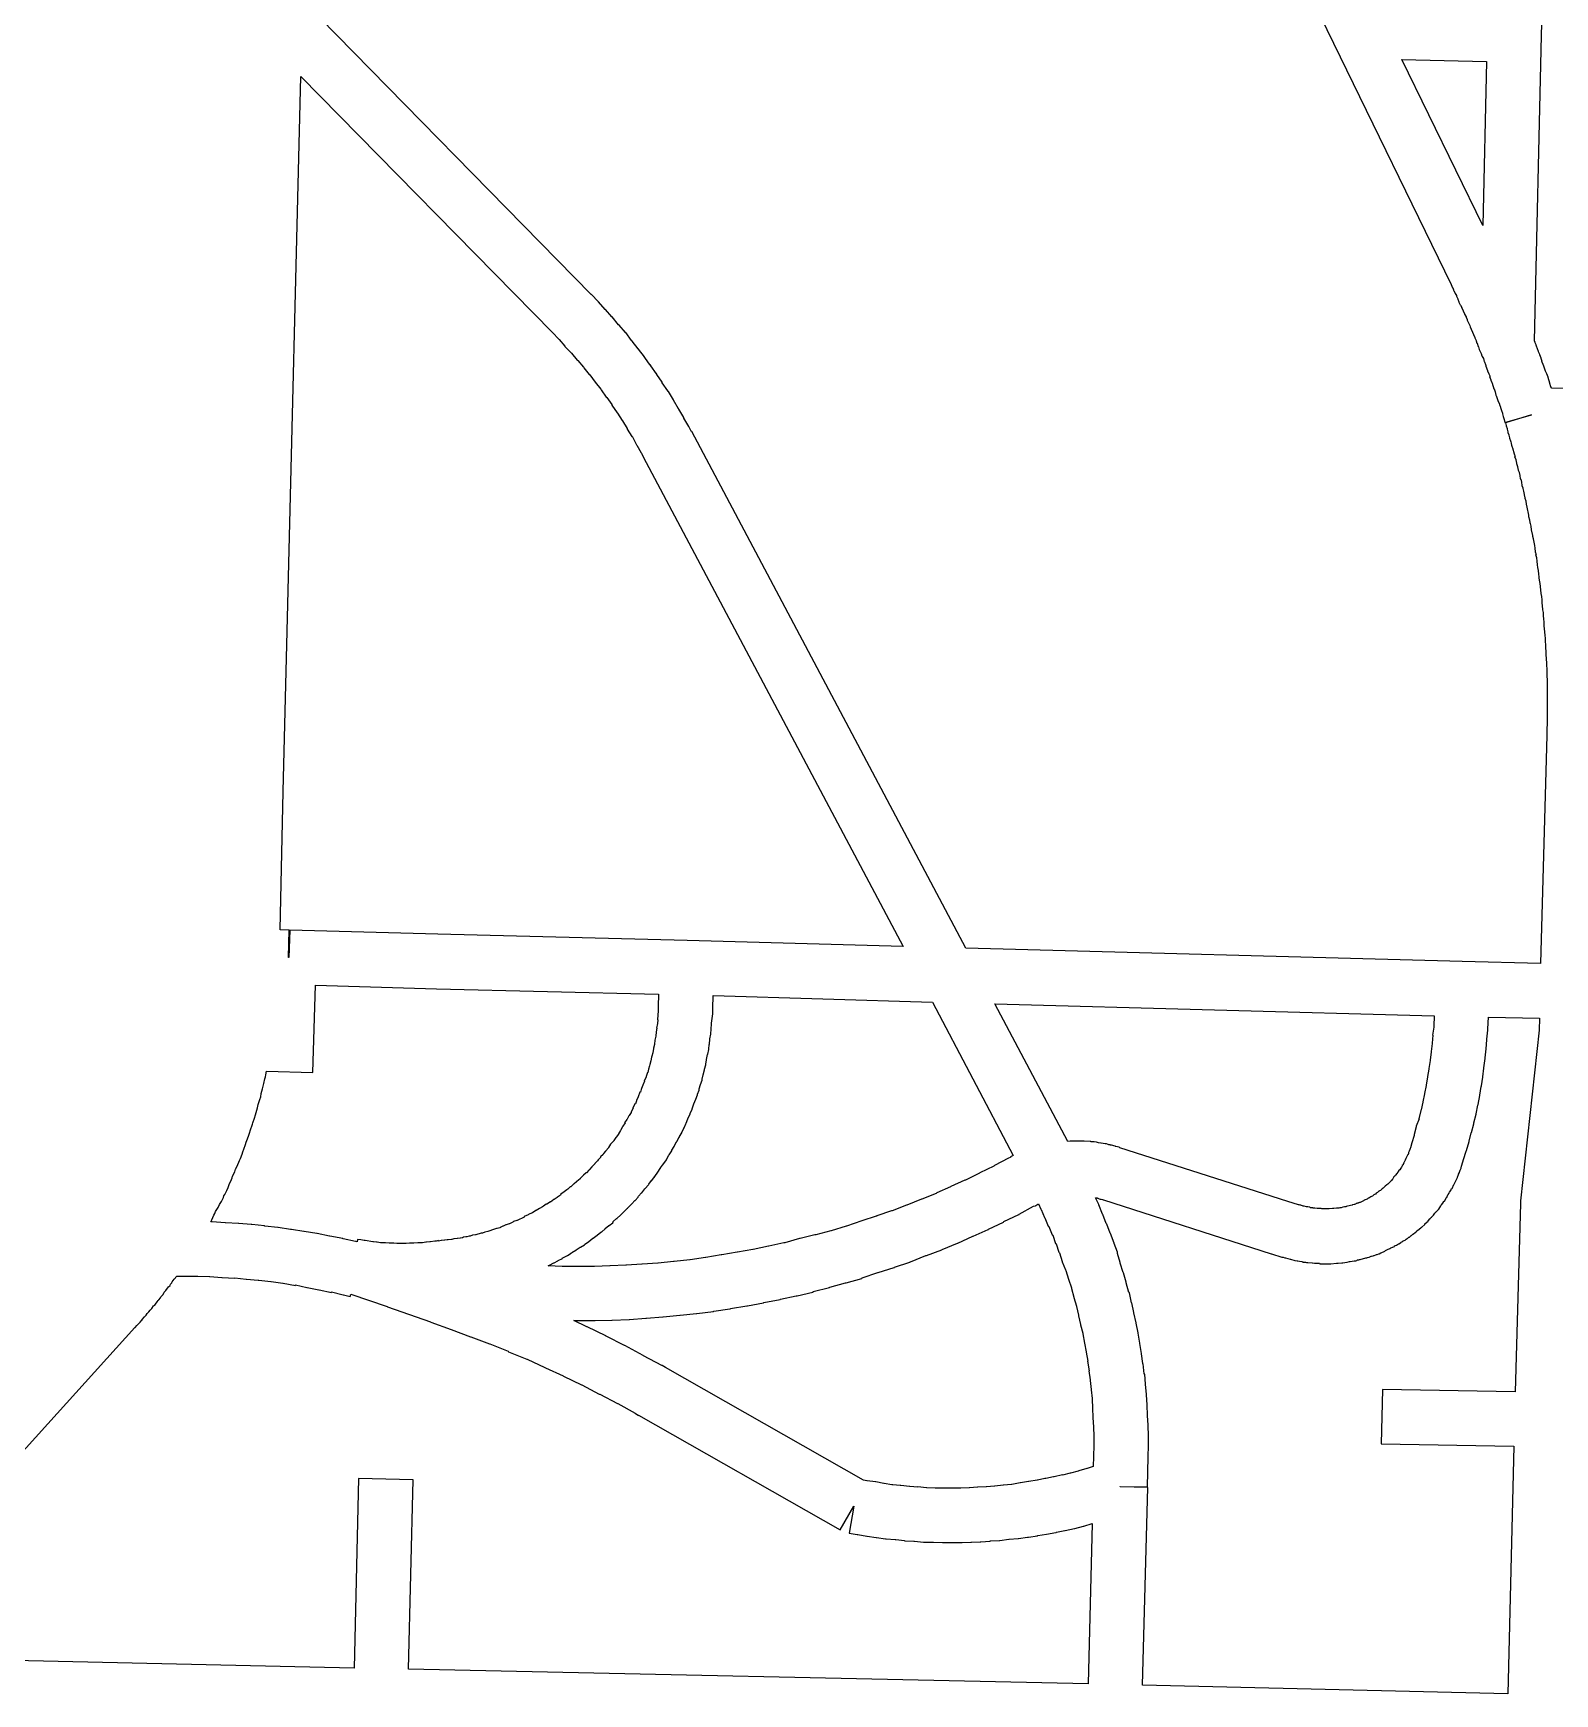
# Model space of a CAD drawing. Extents: x 0 to 1129, y 203 to 1017.
# Drawn here: x 267.81 to 299.35, y 578.84 to 613.26 of the extents above; entities that cross this region are included whole.
import ezdxf

# ---------------------------------------------------------------- set-up
doc = ezdxf.new("R2010")
doc.units = 0
doc.layers.get('0').update_dxf_attribs({"linetype": 'CONTINUOUS'})

msp = doc.modelspace()

# ---------------------------------------------------------------- linework, layer by layer
at = {"color": 1}
for points in [[(293.073667, 616.522392), (294.767, 613.051058), (297.201178, 608.048681), (297.2294, 607.978125), (297.236399, 607.978125), (297.250398, 607.935792), (297.250398, 607.928793), (297.257397, 607.921794), (297.27862, 607.872416), (297.285619, 607.858192), (297.313841, 607.815881), (297.313841, 607.801657), (297.342063, 607.75228), (297.342063, 607.745281), (297.363286, 607.688836), (297.363286, 607.681837), (297.391509, 607.625393), (297.398508, 607.618394), (297.42673, 607.568993), (297.419731, 607.568993), (297.45502, 607.505505), (297.45502, 607.498506), (297.483242, 607.442061), (297.483242, 607.435062), (297.511464, 607.378618), (297.511464, 607.371618), (297.532687, 607.322218), (297.532687, 607.30822), (297.589132, 607.195331), (297.596131, 607.167109), (297.666664, 607.011864), (297.694886, 606.948375), (297.694886, 606.941376), (297.723108, 606.884932), (297.723108, 606.877933), (297.737332, 606.828555), (297.744332, 606.828555), (297.765555, 606.765044), (297.772554, 606.758045), (297.786552, 606.7016), (297.828885, 606.616934), (297.835884, 606.595711), (297.835884, 606.588711), (297.842884, 606.567488), (297.849883, 606.55349), (297.871106, 606.511157), (297.885104, 606.447646), (297.892103, 606.440646), (297.913326, 606.391246), (297.913326, 606.384247), (297.920325, 606.377248), (297.920325, 606.356025), (297.955614, 606.264314), (297.955614, 606.25009), (297.983837, 606.200712), (297.983837, 606.193713), (298.012059, 606.137269), (297.998061, 606.137269), (298.026283, 606.07378), (298.026283, 606.066781), (298.047506, 606.017381), (298.054505, 606.003383), (298.089772, 605.883427), (298.096771, 605.883427), (298.117994, 605.819938), (298.132218, 605.756449), (298.139217, 605.74945), (298.174483, 605.643628), (298.174483, 605.636629), (298.202706, 605.573118), (298.202706, 605.55912), (298.223929, 605.502675), (298.223929, 605.495676), (298.237927, 605.453343), (298.244926, 605.43212), (298.266149, 605.382742), (298.266149, 605.368744), (298.280147, 605.312299), (298.30137, 605.248811), (298.315369, 605.185299), (298.865725, 605.347566), (298.329502, 605.178233), (298.343501, 605.121788), (298.343501, 605.114789), (298.364724, 605.065389), (298.364724, 605.051391), (298.378722, 604.994946), (298.378722, 604.980722), (298.399945, 604.931345), (298.399945, 604.924345), (298.414169, 604.867901), (298.414169, 604.860902), (298.435392, 604.804457), (298.435392, 604.797458), (298.442391, 604.790459), (298.44939, 604.748126), (298.45639, 604.719904), (298.470614, 604.67757), (298.477613, 604.663572), (298.512879, 604.536572), (298.527103, 604.480128), (298.520104, 604.480128), (298.541327, 604.416616), (298.541327, 604.409617), (298.555551, 604.346129), (298.555551, 604.339129), (298.576774, 604.275618), (298.576774, 604.268619), (298.590772, 604.198063), (298.611996, 604.15573), (298.611996, 604.148731), (298.625994, 604.08522), (298.632993, 604.021708), (298.646991, 604.014709), (298.660989, 603.951221), (298.660989, 603.944222), (298.667988, 603.887777), (298.667988, 603.880778), (298.689212, 603.8314), (298.689212, 603.817402), (298.70321, 603.760958), (298.717208, 603.697469), (298.717208, 603.69047), (298.731206, 603.626959), (298.731206, 603.619959), (298.752429, 603.563515), (298.752429, 603.556516), (298.759428, 603.493005), (298.773427, 603.429493), (298.808716, 603.267227), (298.808716, 603.246004), (298.808716, 603.239005), (298.829939, 603.168449), (298.829939, 603.16145), (298.836938, 603.11205), (298.843937, 603.090827), (298.857935, 603.041449), (298.857935, 603.03445), (298.864934, 602.970961), (298.864934, 602.963962), (298.893157, 602.844006), (298.893157, 602.830008), (298.900156, 602.780608), (298.900156, 602.773609), (298.928378, 602.639542), (298.928378, 602.632543), (298.935377, 602.59021), (298.935377, 602.568986), (298.942376, 602.519586), (298.942376, 602.505588), (298.963599, 602.449144), (298.949601, 602.449144), (298.970824, 602.385632), (298.970824, 602.378633), (298.977823, 602.315145), (298.977823, 602.308145), (298.984822, 602.244634), (298.984822, 602.237635), (298.991822, 602.181191), (299.006046, 602.117702), (299.006046, 602.110703), (299.013045, 602.047191), (299.013045, 602.040192), (299.020044, 601.990792), (299.020044, 601.969569), (299.027043, 601.920191), (299.041041, 601.849613), (299.04804, 601.786125), (299.04804, 601.779126), (299.055039, 601.715614), (299.055039, 601.708615), (299.062038, 601.652171), (299.062038, 601.645172), (299.076037, 601.581683), (299.083036, 601.511105), (299.083036, 601.447616), (299.083036, 601.440617), (299.090035, 601.391217), (299.090035, 601.377218), (299.097034, 601.320774), (299.097034, 601.306776), (299.111032, 601.250331), (299.111032, 601.186843), (299.111032, 601.179844), (299.118031, 601.116332), (299.118031, 601.109333), (299.12503, 601.052889), (299.12503, 601.04589), (299.12503, 600.982378), (299.12503, 600.975379), (299.13203, 600.91189), (299.146254, 600.777824), (299.153253, 600.707291), (299.153253, 600.650846), (299.160252, 600.580268), (299.160252, 600.516779), (299.160252, 600.50978), (299.167251, 600.446269), (299.167251, 600.43927), (299.167251, 600.382825), (299.167251, 600.375826), (299.181249, 600.199449), (299.181249, 600.19245), (299.181249, 600.171226), (299.181249, 600.164227), (299.188248, 600.06545), (299.188248, 600.051451), (299.188248, 600.044452), (299.188248, 600.030454), (299.188248, 599.945787), (299.188248, 599.938788), (299.195247, 599.847055), (299.195247, 599.840056), (299.195247, 599.727167), (299.195247, 599.713169), (299.195247, 599.656724), (299.195247, 599.557946), (299.195247, 599.515613), (299.195247, 599.381569), (299.195247, 599.310991), (299.195247, 599.240458), (299.195247, 599.099346), (299.195247, 599.078123), (299.195247, 599.071124), (299.188248, 598.704235), (299.054204, 593.976991), (297.431426, 594.01228), (287.144426, 594.294502), (281.464693, 604.997791), (281.450694, 605.00479), (281.408338, 605.089457), (281.401339, 605.103455), (281.302562, 605.279855), (281.302562, 605.286854), (281.19674, 605.463232), (281.19674, 605.470231), (281.18974, 605.470231), (281.083918, 605.646631), (281.083918, 605.65363), (280.978074, 605.830008), (280.971075, 605.830008), (280.971075, 605.844232), (280.851119, 606.006498), (280.851119, 606.020497), (280.73823, 606.182786), (280.73823, 606.196784), (280.731231, 606.196784), (280.618342, 606.359073), (280.618342, 606.373071), (280.604344, 606.373071), (280.491455, 606.535338), (280.484456, 606.535338), (280.484456, 606.549562), (280.357456, 606.704761), (280.357456, 606.71176), (280.350457, 606.71176), (280.230501, 606.874027), (280.230501, 606.881026), (280.216503, 606.888025), (280.09657, 607.050292), (280.08957, 607.050292), (279.955526, 607.205514), (279.955526, 607.212513), (279.948527, 607.212513), (279.814483, 607.374802), (279.807484, 607.374802), (279.673439, 607.530024), (279.66644, 607.530024), (279.532396, 607.685246), (279.525397, 607.692246), (279.384286, 607.840423), (279.377287, 607.840423), (273.401242, 613.936423)], [(302.168289, 605.81829), (299.282556, 605.895912), (299.282556, 605.909911), (299.268557, 605.91691), (299.268557, 605.923909), (299.247334, 605.994442), (299.247334, 606.001441), (299.212068, 606.121397), (299.212068, 606.128396), (299.183846, 606.191884), (299.162622, 606.248329), (299.120312, 606.375351), (299.113313, 606.382351), (299.113313, 606.38935), (299.08509, 606.452861), (299.092089, 606.452861), (299.070866, 606.516372), (299.070866, 606.523371), (299.042644, 606.58686), (299.042644, 606.593859), (299.014422, 606.650304), (299.014422, 606.657303), (298.972089, 606.770192), (298.972089, 606.777191), (298.965089, 606.78419), (298.965089, 606.798414), (298.943866, 606.840725), (298.943866, 606.847724), (298.929868, 606.875946), (299.078023, 613.204791), (299.169757, 616.640835)], [(296.178111, 612.711918), (297.934956, 612.669607), (297.857333, 609.268807), (296.178111, 612.711918)], [(273.360444, 612.358959), (278.574511, 607.053182), (278.708556, 606.91207), (278.715555, 606.905071), (278.835488, 606.771027), (278.835488, 606.764028), (278.969555, 606.622917), (279.089488, 606.481806), (279.103486, 606.474807), (279.216375, 606.333695), (279.223374, 606.319697), (279.336263, 606.178586), (279.350261, 606.171587), (279.46315, 606.023409), (279.576039, 605.875254), (279.583038, 605.861255), (279.68886, 605.713078), (279.703084, 605.706078), (279.808906, 605.557923), (279.808906, 605.543699), (279.914728, 605.388499), (279.921727, 605.3815), (280.020505, 605.226278), (280.027504, 605.219279), (280.126305, 605.064034), (280.126305, 605.050036), (280.218015, 604.894791), (280.232014, 604.887792), (280.31668, 604.725503), (280.323679, 604.718504), (280.41539, 604.556215), (280.42239, 604.549216), (280.457679, 604.471593), (285.848123, 594.325727), (281.367857, 594.452704), (276.20319, 594.579727), (273.134012, 594.664394), (273.112789, 594.099949), (273.10579, 594.099949), (273.119788, 594.664394), (272.929299, 594.671393), (272.992788, 597.535948), (273.077455, 600.859104), (273.360444, 612.358959)], [(273.663845, 593.527535), (276.175622, 593.449935), (280.775845, 593.337046), (280.768846, 593.083046), (280.768846, 593.005424), (280.768846, 592.984201), (280.761846, 592.906601), (280.754847, 592.807823), (280.761846, 592.807823), (280.754847, 592.730201), (280.733624, 592.631445), (280.740623, 592.631445), (280.726625, 592.560867), (280.726625, 592.553868), (280.719626, 592.476246), (280.719626, 592.469247), (280.698403, 592.38458), (280.698403, 592.377581), (280.691404, 592.307003), (280.691404, 592.293004), (280.670181, 592.222426), (280.670181, 592.208428), (280.656182, 592.130806), (280.656182, 592.123807), (280.634959, 592.053228), (280.62796, 592.032005), (280.613962, 591.954406), (280.592739, 591.883827), (280.58574, 591.855605), (280.564517, 591.785072), (280.550518, 591.714494), (280.543519, 591.714494), (280.515297, 591.629827), (280.515297, 591.622828), (280.480008, 591.538162), (280.487007, 591.538162), (280.451718, 591.453495), (280.423496, 591.382939), (280.416497, 591.361716), (280.402498, 591.305272), (280.3885, 591.305272), (280.353234, 591.213538), (280.317945, 591.135938), (280.317945, 591.128939), (280.296722, 591.065428), (280.282498, 591.065428), (280.240187, 590.973717), (280.247186, 590.973717), (280.204853, 590.896095), (280.204853, 590.889096), (280.169564, 590.825607), (280.162564, 590.818608), (280.127298, 590.748052), (280.120299, 590.741053), (280.070921, 590.670475), (280.084919, 590.670475), (280.035542, 590.599942), (280.028543, 590.585718), (279.993276, 590.529274), (279.986277, 590.515275), (279.943921, 590.444697), (279.943921, 590.437698), (279.894544, 590.374209), (279.887545, 590.36721), (279.845234, 590.303699), (279.845234, 590.2967), (279.788789, 590.233211), (279.78179, 590.226212), (279.739457, 590.162701), (279.739457, 590.155702), (279.683012, 590.092213), (279.676013, 590.085214), (279.633657, 590.035836), (279.626658, 590.014613), (279.570214, 589.965213), (279.570214, 589.951215), (279.520814, 589.901815), (279.506815, 589.880591), (279.457415, 589.831214), (279.457415, 589.824215), (279.393927, 589.760726), (279.344526, 589.704282), (279.330528, 589.690283), (279.281151, 589.633839), (279.274151, 589.633839), (279.217707, 589.584461), (279.210708, 589.577462), (279.147219, 589.521018), (279.147219, 589.514019), (279.08373, 589.457574), (279.076731, 589.450575), (279.027354, 589.408242), (279.01313, 589.401243), (278.956685, 589.344798), (278.942687, 589.344798), (278.893287, 589.295421), (278.872064, 589.281422), (278.815619, 589.239089), (278.752131, 589.189711), (278.745132, 589.175487), (278.68162, 589.133177), (278.674621, 589.126178), (278.611132, 589.083844), (278.604133, 589.083844), (278.533555, 589.0274), (278.533555, 589.034399), (278.463022, 588.985021), (278.448798, 588.985021), (278.392354, 588.942688), (278.371131, 588.92869), (278.307619, 588.893401), (278.237086, 588.85109), (278.230087, 588.85109), (278.159532, 588.808734), (278.152533, 588.808734), (278.081954, 588.773468), (278.074955, 588.766468), (277.990289, 588.731179), (277.990289, 588.717181), (277.842133, 588.646626), (277.835134, 588.646626), (277.771623, 588.625402), (277.757625, 588.611178), (277.687047, 588.575912), (277.680047, 588.575912), (277.658824, 588.568913), (277.616514, 588.554689), (277.609514, 588.554689), (277.55307, 588.526467), (277.546071, 588.526467), (277.489626, 588.505244), (277.489626, 588.498244), (277.482627, 588.498244), (277.433227, 588.484246), (277.419229, 588.484246), (277.313384, 588.448957), (277.299386, 588.441958), (277.235875, 588.420735), (277.172386, 588.406737), (277.122986, 588.385514), (277.101763, 588.385514), (276.988874, 588.350247), (276.981875, 588.350247), (276.918386, 588.343248), (276.868986, 588.322025), (276.847763, 588.322025), (276.798385, 588.308027), (276.784161, 588.308027), (276.734784, 588.301028), (276.713561, 588.287029), (276.671205, 588.28003), (276.664206, 588.28003), (276.607761, 588.273031), (276.600762, 588.273031), (276.537251, 588.266032), (276.530252, 588.266032), (276.487941, 588.252034), (276.480942, 588.252034), (276.41743, 588.245035), (276.396207, 588.245035), (276.34683, 588.238036), (276.339831, 588.238036), (276.276319, 588.231036), (276.26932, 588.231036), (276.212876, 588.216812), (276.212876, 588.231036), (276.163476, 588.216812), (276.142252, 588.216812), (276.135253, 588.216812), (276.050587, 588.202814), (276.036588, 588.202814), (275.96601, 588.195815), (275.952012, 588.195815), (275.881434, 588.181817), (275.874435, 588.181817), (275.789768, 588.181817), (275.782769, 588.181817), (275.705147, 588.174818), (275.627524, 588.174818), (275.613526, 588.174818), (275.542948, 588.167819), (275.52895, 588.167819), (275.451327, 588.167819), (275.366661, 588.167819), (275.352662, 588.167819), (275.289151, 588.174818), (275.275153, 588.174818), (275.204575, 588.174818), (275.190577, 588.174818), (275.112954, 588.181817), (275.105955, 588.181817), (275.028333, 588.181817), (275.014334, 588.181817), (274.943779, 588.195815), (274.929781, 588.195815), (274.866269, 588.202814), (274.852271, 588.202814), (274.697026, 588.231036), (274.675803, 588.231036), (274.605248, 588.245035), (274.534692, 588.252034), (274.527693, 588.202656), (274.50647, 588.209655), (274.492472, 588.209655), (274.238472, 588.2661), (274.231473, 588.2661), (274.231473, 588.273099), (273.963339, 588.322499), (273.95634, 588.322499), (273.70234, 588.378943), (273.695341, 588.378943), (273.427207, 588.421277), (273.420208, 588.421277), (273.166208, 588.46361), (273.159209, 588.46361), (273.144985, 588.46361), (272.890985, 588.498877), (272.883986, 588.498877), (272.615874, 588.527099), (272.608875, 588.527099), (272.608875, 588.534098), (272.347831, 588.56232), (272.333833, 588.56232), (272.072766, 588.583543), (272.065767, 588.583543), (271.797656, 588.597767), (271.790657, 588.597767), (271.522568, 588.61899), (271.515569, 588.61899), (271.494346, 588.61899), (271.515569, 588.661324), (271.557902, 588.760102), (271.579126, 588.795391), (271.593124, 588.830657), (271.649568, 588.915324), (271.67779, 588.978812), (271.713079, 589.042324), (271.755413, 589.12699), (271.762412, 589.155213), (271.783635, 589.183435), (271.825968, 589.268102), (271.854191, 589.331613), (271.875414, 589.395102), (271.924814, 589.493879), (271.938812, 589.529168), (271.945811, 589.564435), (271.995189, 589.656146), (272.009187, 589.71259), (272.037409, 589.76199), (272.072676, 589.853701), (272.0869, 589.88899), (272.108123, 589.931324), (272.143412, 590.023035), (272.15741, 590.072435), (272.178633, 590.128879), (272.2139, 590.22059), (272.228124, 590.26999), (272.242122, 590.305257), (272.277411, 590.39699), (272.298634, 590.460502), (272.319857, 590.52399), (272.355124, 590.622768), (272.362123, 590.643991), (272.369122, 590.672214), (272.397344, 590.771014), (272.418567, 590.834503), (272.432566, 590.883903), (272.460788, 590.982658), (272.467787, 591.017947), (272.474786, 591.053236), (272.510075, 591.151991), (272.531298, 591.208436), (272.538297, 591.279014), (272.566519, 591.377769), (272.580518, 591.434214), (272.594742, 591.483614), (272.615965, 591.582391), (272.629963, 591.624725), (272.636962, 591.667058), (272.651186, 591.744658), (273.610742, 591.716436), (273.663845, 593.527535)], [(281.904734, 593.308824), (286.455556, 593.174757), (288.127711, 589.99269), (288.071266, 589.964468), (288.071266, 589.95047), (288.064267, 589.95047), (288.029001, 589.936246), (287.739712, 589.78809), (287.725714, 589.774092), (287.436447, 589.632981), (287.429448, 589.625982), (287.140159, 589.484871), (287.126161, 589.484871), (286.836872, 589.350826), (286.829873, 589.343827), (286.540606, 589.223894), (286.526608, 589.209896), (286.230274, 589.08994), (286.223275, 589.08994), (285.919875, 588.962963), (285.912876, 588.962963), (285.61652, 588.850074), (285.602522, 588.850074), (285.299122, 588.744229), (285.299122, 588.73723), (285.285124, 588.73723), (284.98879, 588.63843), (284.671302, 588.532608), (284.664302, 588.532608), (284.353858, 588.43383), (284.346859, 588.43383), (284.036414, 588.349163), (284.015191, 588.349163), (283.711814, 588.271541), (283.69759, 588.271541), (283.394212, 588.186874), (283.372989, 588.186874), (283.062545, 588.116341), (283.055545, 588.116341), (282.738034, 588.045763), (282.731035, 588.045763), (282.413546, 587.989319), (282.406547, 587.989319), (282.089036, 587.932874), (282.075038, 587.932874), (281.757526, 587.883497), (281.750527, 587.883497), (281.433039, 587.834119), (281.426039, 587.834119), (281.101461, 587.79883), (281.087463, 587.79883), (280.769952, 587.763541), (280.762953, 587.763541), (280.43842, 587.742318), (280.431421, 587.742318), (280.113909, 587.721095), (280.099911, 587.721095), (279.775333, 587.706871), (279.768334, 587.706871), (279.450845, 587.692873), (279.443846, 587.692873), (279.112246, 587.692873), (279.105247, 587.692873), (278.787736, 587.692873), (278.780737, 587.692873), (278.484403, 587.706871), (278.498402, 587.71387), (278.505401, 587.71387), (278.5124, 587.720869), (278.604133, 587.770247), (278.611132, 587.770247), (278.688755, 587.81258), (278.695754, 587.819579), (278.787465, 587.861935), (278.787465, 587.875933), (278.794464, 587.875933), (278.872064, 587.918289), (278.886288, 587.925288), (278.963888, 587.967622), (278.970887, 587.98162), (278.977886, 587.98162), (279.062553, 588.03102), (279.069552, 588.03102), (279.069552, 588.038019), (279.147174, 588.094463), (279.154173, 588.094463), (279.23884, 588.143864), (279.245839, 588.157862), (279.323439, 588.207262), (279.330438, 588.214261), (279.415105, 588.277772), (279.422104, 588.277772), (279.499703, 588.341284), (279.577303, 588.404772), (279.591527, 588.411772), (279.598526, 588.411772), (279.669082, 588.475283), (279.669082, 588.482282), (279.746682, 588.545771), (279.753681, 588.545771), (279.824236, 588.602215), (279.831236, 588.616213), (279.831236, 588.623212), (279.901814, 588.686701), (279.915812, 588.686701), (279.915812, 588.6937), (279.98639, 588.757212), (279.993389, 588.764211), (280.063945, 588.834744), (280.1345, 588.905322), (280.141499, 588.905322), (280.141499, 588.912321), (280.212078, 588.982876), (280.219077, 588.989876), (280.282565, 589.060409), (280.289564, 589.060409), (280.353076, 589.130987), (280.353076, 589.137986), (280.360075, 589.151984), (280.423564, 589.22254), (280.430563, 589.22254), (280.494074, 589.300162), (280.494074, 589.307161), (280.501073, 589.307161), (280.564562, 589.384783), (280.571561, 589.398782), (280.628005, 589.476404), (280.635004, 589.476404), (280.691449, 589.554026), (280.698448, 589.554026), (280.698448, 589.561026), (280.761937, 589.645692), (280.811337, 589.723315), (280.818336, 589.730314), (280.818336, 589.737313), (280.87478, 589.82198), (280.88178, 589.82198), (280.88178, 589.828979), (280.938224, 589.906578), (280.938224, 589.913578), (280.987602, 589.998244), (280.994601, 590.005243), (281.051045, 590.08991), (281.051045, 590.103908), (281.100423, 590.181531), (281.100423, 590.18853), (281.149823, 590.280263), (281.156822, 590.280263), (281.156822, 590.287262), (281.199178, 590.371929), (281.206177, 590.371929), (281.206177, 590.385927), (281.255577, 590.46355), (281.255577, 590.470549), (281.297888, 590.562282), (281.297888, 590.569281), (281.304887, 590.569281), (281.340176, 590.653948), (281.347175, 590.667946), (281.382442, 590.752613), (281.382442, 590.759612), (281.431842, 590.851346), (281.431842, 590.858345), (281.431842, 590.865344), (281.474175, 590.957077), (281.474175, 590.964076), (281.509464, 591.062832), (281.544731, 591.161632), (281.579997, 591.253343), (281.579997, 591.267341), (281.615286, 591.352008), (281.615286, 591.359007), (281.615286, 591.373005), (281.643509, 591.464739), (281.678798, 591.556472), (281.678798, 591.563471), (281.678798, 591.57747), (281.700021, 591.669203), (281.728243, 591.767958), (281.728243, 591.774957), (281.728243, 591.781956), (281.756465, 591.873667), (281.756465, 591.880666), (281.756465, 591.887666), (281.770463, 591.979399), (281.770463, 591.986398), (281.791687, 592.085176), (281.798686, 592.092175), (281.819909, 592.19093), (281.819909, 592.197929), (281.826908, 592.296707), (281.833907, 592.303706), (281.840906, 592.402507), (281.840906, 592.409506), (281.862129, 592.508284), (281.862129, 592.515283), (281.869128, 592.614038), (281.869128, 592.621037), (281.876127, 592.719815), (281.876127, 592.726814), (281.876127, 592.733813), (281.883127, 592.832591), (281.897125, 592.931369), (281.897125, 592.938368), (281.897125, 592.945367), (281.897125, 593.044145), (281.904734, 593.308824)], [(287.746734, 593.13949), (296.848378, 592.892535), (296.841378, 592.673801), (296.841378, 592.652578), (296.820155, 592.490312), (296.827154, 592.490312), (296.813156, 592.320978), (296.813156, 592.313979), (296.791933, 592.151713), (296.791933, 592.137489), (296.77071, 591.975222), (296.77071, 591.961224), (296.742488, 591.798935), (296.742488, 591.784937), (296.714266, 591.629692), (296.714266, 591.622693), (296.686043, 591.453359), (296.686043, 591.44636), (296.650754, 591.277027), (296.650754, 591.270028), (296.615488, 591.107761), (296.615488, 591.100762), (296.580221, 590.938496), (296.573222, 590.924272), (296.530889, 590.754938), (296.537888, 590.754938), (296.481444, 590.599739), (296.481444, 590.585515), (296.439133, 590.430315), (296.439133, 590.409092), (296.389733, 590.25387), (296.36151, 590.155092), (296.354511, 590.141094), (296.347512, 590.119871), (296.333514, 590.084582), (296.319516, 590.056359), (296.319516, 590.04936), (296.319516, 590.035362), (296.312517, 590.014139), (296.298518, 590.00714), (296.298518, 590.000141), (296.263229, 589.929585), (296.249231, 589.894319), (296.228008, 589.85903), (296.221009, 589.845031), (296.207011, 589.823808), (296.21401, 589.823808), (296.207011, 589.80981), (296.207011, 589.802811), (296.185788, 589.788813), (296.185788, 589.774815), (296.178788, 589.767815), (296.171789, 589.753817), (296.157791, 589.732594), (296.136568, 589.697328), (296.12257, 589.683104), (296.108572, 589.661881), (296.108572, 589.654881), (296.101572, 589.647882), (296.080349, 589.61966), (296.052127, 589.584394), (296.045128, 589.577394), (296.038129, 589.570395), (296.03113, 589.556397), (296.009907, 589.542173), (296.009907, 589.535174), (295.995908, 589.513951), (295.988909, 589.506952), (295.974685, 589.485729), (295.967686, 589.485729), (295.967686, 589.47873), (295.953688, 589.47173), (295.953688, 589.464731), (295.932465, 589.443508), (295.925466, 589.436509), (295.890177, 589.40122), (295.868954, 589.387222), (295.833665, 589.359), (295.791354, 589.316644), (295.77713, 589.302646), (295.741863, 589.267356), (295.72064, 589.260357), (295.713641, 589.253358), (295.706642, 589.253358), (295.685419, 589.232135), (295.67842, 589.225136), (295.650198, 589.211138), (295.635974, 589.189915), (295.61475, 589.182916), (295.600752, 589.175916), (295.579529, 589.161918), (295.57253, 589.154919), (295.551307, 589.14792), (295.537309, 589.140921), (295.516086, 589.126923), (295.494862, 589.112924), (295.480864, 589.112924), (295.459641, 589.091701), (295.424375, 589.077703), (295.410151, 589.070704), (295.403151, 589.070704), (295.396152, 589.056706), (295.389153, 589.056706), (295.360931, 589.042708), (295.318598, 589.021484), (295.304599, 589.021484), (295.283376, 589.014485), (295.283376, 589.007486), (295.269152, 589.007486), (295.262153, 589.007486), (295.248155, 589.000487), (295.234157, 589.000487), (295.220159, 588.986489), (295.198935, 588.97949), (295.191936, 588.97949), (295.156647, 588.972491), (295.149648, 588.965492), (295.114382, 588.958492), (295.029715, 588.937269), (295.029715, 588.93027), (295.015491, 588.93027), (295.008492, 588.93027), (295.001493, 588.93027), (294.994494, 588.93027), (294.959205, 588.923271), (294.923938, 588.909273), (294.902715, 588.909273), (294.895716, 588.909273), (294.874493, 588.902274), (294.825115, 588.902274), (294.768671, 588.895275), (294.747448, 588.895275), (294.67687, 588.888276), (294.648647, 588.888276), (294.627424, 588.888276), (294.613426, 588.888276), (294.585204, 588.888276), (294.54287, 588.888276), (294.521647, 588.888276), (294.507423, 588.895275), (294.500424, 588.895275), (294.465158, 588.895275), (294.436935, 588.895275), (294.429936, 588.895275), (294.380559, 588.902274), (294.359336, 588.902274), (294.338113, 588.902274), (294.338113, 588.909273), (294.331113, 588.909273), (294.30989, 588.909273), (294.288667, 588.909273), (294.274669, 588.923271), (294.26767, 588.923271), (294.232381, 588.93027), (294.225382, 588.93027), (294.204159, 588.93027), (294.154781, 588.944268), (294.133558, 588.944268), (294.091225, 588.965492), (294.077226, 588.965492), (294.056003, 588.972491), (294.049004, 588.972491), (294.042005, 588.972491), (293.816227, 589.043046), (290.337827, 590.15078), (290.323829, 590.164778), (290.288562, 590.171777), (290.253273, 590.178776), (290.246274, 590.178776), (290.239275, 590.185775), (290.161653, 590.206998), (290.14043, 590.206998), (290.13343, 590.213998), (290.105208, 590.213998), (290.09121, 590.220997), (290.062988, 590.235221), (290.048764, 590.235221), (290.034766, 590.235221), (289.950099, 590.249219), (289.9431, 590.249219), (289.893722, 590.256218), (289.851366, 590.270216), (289.844367, 590.270216), (289.802034, 590.277215), (289.788036, 590.277215), (289.781036, 590.277215), (289.738681, 590.277215), (289.738681, 590.284214), (289.731681, 590.284214), (289.597615, 590.291214), (289.576391, 590.291214), (289.555168, 590.291214), (289.519879, 590.291214), (289.470502, 590.291214), (289.385835, 590.291214), (289.343479, 590.291214), (289.322256, 590.291214), (289.308258, 590.291214), (289.258858, 590.284214), (287.746734, 593.13949)], [(297.977266, 592.86438), (299.035622, 592.843157), (299.028623, 592.589157), (298.640579, 589.054335), (298.640579, 589.026113), (298.640579, 588.997891), (298.52769, 585.09618), (295.783068, 585.145557), (295.754846, 584.016668), (298.499468, 583.967291), (298.379512, 578.837891), (290.80889, 579.014268), (290.914734, 583.113557), (290.343246, 583.127556), (290.343246, 583.134555), (290.90769, 583.127556), (290.921688, 583.748444), (290.921688, 583.755444), (290.921688, 583.762443), (290.928687, 583.967065), (290.928687, 583.974064), (290.928687, 584.178664), (290.928687, 584.185663), (290.921688, 584.39733), (290.921688, 584.404329), (290.90769, 584.608951), (290.90769, 584.61595), (290.900691, 584.82055), (290.900691, 584.827549), (290.886693, 585.032172), (290.886693, 585.039171), (290.886693, 585.04617), (290.86547, 585.25077), (290.86547, 585.257769), (290.851471, 585.462391), (290.837247, 585.462391), (290.837247, 585.46939), (290.823249, 585.67399), (290.81625, 585.67399), (290.81625, 585.680989), (290.788028, 585.885612), (290.788028, 585.892611), (290.752739, 586.097211), (290.752739, 586.10421), (290.717472, 586.308832), (290.717472, 586.315831), (290.675139, 586.520431), (290.675139, 586.52743), (290.625761, 586.732053), (290.625761, 586.739052), (290.583406, 586.943652), (290.576406, 586.943652), (290.534073, 587.148274), (290.534073, 587.155273), (290.520075, 587.155273), (290.470675, 587.352829), (290.470675, 587.359828), (290.470675, 587.366827), (290.41423, 587.564382), (290.407231, 587.571382), (290.343742, 587.76187), (290.343742, 587.776094), (290.287298, 587.966583), (290.287298, 587.973582), (290.287298, 587.98758), (290.21672, 588.171047), (290.21672, 588.178046), (290.146187, 588.375602), (290.139188, 588.382601), (290.068632, 588.573112), (290.054634, 588.587111), (289.984078, 588.770555), (289.977079, 588.777554), (289.899457, 588.97511), (289.899457, 588.982109), (289.828901, 589.116153), (289.8429, 589.116153), (289.849899, 589.116153), (289.871122, 589.116153), (289.871122, 589.109154), (289.927566, 589.087931), (289.948789, 589.087931), (289.977012, 589.080932), (289.99101, 589.073933), (289.998009, 589.073933), (293.476409, 587.959132), (293.483408, 587.959132), (293.695075, 587.888599), (293.716298, 587.888599), (293.723297, 587.888599), (293.758586, 587.874375), (293.765585, 587.874375), (293.772584, 587.874375), (293.864318, 587.846153), (293.871317, 587.846153), (293.963028, 587.817931), (293.970027, 587.817931), (294.012383, 587.810932), (294.019382, 587.810932), (294.026381, 587.810932), (294.06167, 587.803933), (294.111048, 587.796934), (294.125272, 587.796934), (294.132271, 587.782935), (294.160493, 587.782935), (294.181716, 587.782935), (294.202939, 587.775936), (294.224162, 587.775936), (294.231162, 587.775936), (294.322895, 587.768937), (294.329894, 587.768937), (294.372228, 587.761938), (294.414561, 587.761938), (294.428559, 587.761938), (294.470892, 587.761938), (294.477892, 587.761938), (294.484891, 587.74794), (294.569557, 587.74794), (294.576556, 587.74794), (294.583556, 587.74794), (294.625889, 587.74794), (294.675266, 587.74794), (294.68949, 587.74794), (294.710714, 587.74794), (294.830669, 587.761938), (294.837668, 587.761938), (294.858892, 587.761938), (294.936491, 587.768937), (294.94349, 587.768937), (294.957489, 587.768937), (295.042155, 587.782935), (295.049154, 587.782935), (295.098532, 587.796934), (295.105531, 587.796934), (295.11253, 587.796934), (295.19013, 587.810932), (295.211353, 587.810932), (295.225577, 587.810932), (295.2468, 587.817931), (295.260799, 587.832155), (295.289021, 587.832155), (295.303019, 587.839154), (295.317017, 587.839154), (295.43695, 587.87442), (295.458174, 587.87442), (295.472172, 587.88142), (295.507461, 587.888419), (295.542727, 587.909642), (295.549726, 587.909642), (295.585015, 587.916641), (295.599014, 587.92364), (295.606013, 587.92364), (295.641302, 587.937638), (295.6553, 587.944637), (295.669298, 587.944637), (295.704587, 587.958636), (295.711586, 587.958636), (295.746853, 587.979859), (295.753852, 587.979859), (295.831452, 588.015125), (295.845676, 588.022124), (295.859674, 588.029123), (295.880897, 588.043122), (295.894895, 588.050121), (295.916119, 588.05712), (295.930343, 588.064119), (295.951566, 588.078117), (295.986855, 588.092115), (295.993854, 588.092115), (296.02912, 588.106114), (296.02912, 588.120112), (296.071476, 588.13411), (296.113787, 588.162332), (296.128011, 588.162332), (296.13501, 588.169331), (296.163232, 588.190554), (296.170231, 588.197554), (296.198454, 588.211552), (296.205453, 588.211552), (296.212452, 588.225776), (296.247718, 588.239774), (296.254718, 588.246773), (296.268942, 588.260771), (296.290165, 588.27477), (296.304163, 588.281769), (296.325386, 588.302992), (296.339384, 588.302992), (296.346383, 588.309991), (296.374606, 588.338213), (296.381605, 588.338213), (296.409827, 588.366435), (296.416826, 588.366435), (296.423825, 588.373434), (296.494403, 588.422835), (296.501402, 588.436833), (296.515401, 588.443832), (296.571845, 588.49321), (296.585843, 588.507434), (296.592842, 588.507434), (296.656354, 588.563878), (296.656354, 588.577876), (296.663353, 588.584875), (296.726841, 588.634253), (296.726841, 588.648477), (296.733841, 588.648477), (296.762063, 588.683743), (296.769062, 588.683743), (296.769062, 588.690743), (296.797284, 588.718965), (296.804283, 588.718965), (296.804283, 588.725964), (296.832505, 588.754186), (296.839505, 588.761185), (296.867727, 588.796452), (296.874726, 588.803451), (296.902948, 588.831673), (296.902948, 588.838672), (296.909947, 588.838672), (296.938169, 588.873961), (296.938169, 588.88096), (296.945169, 588.88096), (296.987479, 588.951516), (296.994478, 588.965514), (297.001478, 588.972513), (297.0297, 589.007802), (297.050923, 589.043091), (297.057922, 589.05009), (297.064921, 589.05009), (297.107254, 589.120646), (297.121253, 589.127645), (297.121253, 589.141643), (297.135251, 589.176932), (297.14225, 589.183932), (297.163473, 589.212154), (297.163473, 589.219153), (297.170472, 589.233151), (297.198694, 589.26844), (297.212693, 589.310751), (297.226917, 589.310751), (297.262183, 589.395418), (297.269182, 589.402417), (297.276181, 589.416415), (297.332626, 589.536348), (297.332626, 589.543347), (297.346624, 589.585681), (297.353623, 589.59268), (297.353623, 589.606904), (297.374846, 589.64217), (297.374846, 589.649169), (297.388844, 589.691525), (297.410068, 589.733836), (297.417067, 589.783236), (297.424066, 589.790235), (297.424066, 589.797234), (297.459332, 589.910123), (297.515777, 590.086523), (297.522776, 590.100522), (297.57922, 590.283989), (297.57922, 590.290988), (297.621576, 590.467365), (297.628575, 590.474364), (297.670909, 590.650765), (297.670909, 590.664763), (297.670909, 590.671762), (297.720286, 590.848162), (297.720286, 590.855161), (297.755575, 591.038606), (297.762574, 591.052604), (297.797841, 591.236048), (297.797841, 591.243047), (297.826063, 591.426469), (297.833062, 591.426469), (297.833062, 591.440693), (297.861284, 591.617071), (297.861284, 591.62407), (297.882508, 591.807537), (297.882508, 591.814536), (297.91073, 592.005047), (297.91073, 592.012047), (297.91073, 592.019046), (297.931953, 592.202513), (297.945951, 592.393001), (297.945951, 592.400001), (297.945951, 592.407), (297.967174, 592.590444), (297.967174, 592.597443), (297.967174, 592.618666), (297.977266, 592.86438)], [(288.649845, 588.990892), (288.699222, 588.885047), (288.706221, 588.878048), (288.776754, 588.708714), (288.783753, 588.701715), (288.854309, 588.532382), (288.861308, 588.525383), (288.931886, 588.349005), (288.945884, 588.342006), (289.002329, 588.172673), (289.016553, 588.165674), (289.072997, 587.989274), (289.086996, 587.975275), (289.14344, 587.798875), (289.14344, 587.791876), (289.206951, 587.622543), (289.21395, 587.608545), (289.270395, 587.432144), (289.333884, 587.2487), (289.333884, 587.234702), (289.383284, 587.058302), (289.383284, 587.051302), (289.439728, 586.874925), (289.439728, 586.867926), (289.482039, 586.684481), (289.482039, 586.670483), (289.524395, 586.494083), (289.524395, 586.487084), (289.566706, 586.310706), (289.566706, 586.296482), (289.601995, 586.105993), (289.637284, 585.922549), (289.637284, 585.91555), (289.67255, 585.732083), (289.665551, 585.732083), (289.700818, 585.534527), (289.693818, 585.534527), (289.722041, 585.344039), (289.722041, 585.33004), (289.743264, 585.146596), (289.743264, 585.139597), (289.764487, 584.956175), (289.764487, 584.941951), (289.771486, 584.758529), (289.771486, 584.75153), (289.778485, 584.568086), (289.778485, 584.554087), (289.792483, 584.370643), (289.792483, 584.363644), (289.799482, 584.180177), (289.799482, 584.173178), (289.799482, 583.982666), (289.799482, 583.975667), (289.792483, 583.771067), (289.792483, 583.764068), (289.792483, 583.757069), (289.785484, 583.545425), (289.658484, 583.510136), (289.651485, 583.510136), (289.489219, 583.460758), (289.47522, 583.453759), (289.312931, 583.411426), (289.305932, 583.411426), (289.15071, 583.369093), (289.15071, 583.376092), (288.97431, 583.333736), (288.960312, 583.333736), (288.805067, 583.298469), (288.783844, 583.298469), (288.628622, 583.263203), (288.621622, 583.263203), (288.452289, 583.234981), (288.44529, 583.234981), (288.275957, 583.206758), (288.268958, 583.206758), (288.099624, 583.178536), (288.092625, 583.178536), (287.923292, 583.164312), (287.916293, 583.164312), (287.746959, 583.143089), (287.73996, 583.143089), (287.570627, 583.129091), (287.563628, 583.129091), (287.394294, 583.122092), (287.387295, 583.122092), (287.217962, 583.107868), (287.210963, 583.107868), (287.04163, 583.100869), (287.03463, 583.100869), (286.865297, 583.100869), (286.858298, 583.100869), (286.688965, 583.100869), (286.667742, 583.100869), (286.512519, 583.100869), (286.50552, 583.100869), (286.336187, 583.107868), (286.329188, 583.107868), (286.152788, 583.129091), (286.152788, 583.122092), (285.983454, 583.13609), (285.976455, 583.13609), (285.800078, 583.157313), (285.785854, 583.157313), (285.630654, 583.171311), (285.609431, 583.171311), (285.454209, 583.199534), (285.447209, 583.199534), (285.277876, 583.227756), (285.270877, 583.227756), (285.101544, 583.248979), (285.094545, 583.248979), (285.023966, 583.263203), (280.917656, 585.59858), (280.847078, 585.640914), (280.840078, 585.640914), (280.466145, 585.845514), (280.459146, 585.852513), (280.078146, 586.057135), (280.071147, 586.057135), (279.690124, 586.247624), (279.683125, 586.247624), (279.683125, 586.254623), (279.295058, 586.445112), (279.288059, 586.445112), (279.019948, 586.572112), (279.104615, 586.572112), (279.111614, 586.572112), (279.457325, 586.572112), (279.464324, 586.572112), (279.810058, 586.579111), (279.817057, 586.579111), (280.162768, 586.593335), (280.169767, 586.593335), (280.508433, 586.621557), (280.515433, 586.621557), (280.522432, 586.621557), (280.861098, 586.649779), (280.868097, 586.649779), (281.213808, 586.685046), (281.220807, 586.685046), (281.559474, 586.720312), (281.566473, 586.720312), (281.912184, 586.762668), (281.912184, 586.769667), (281.919183, 586.769667), (282.250806, 586.819067), (282.264804, 586.819067), (282.264804, 586.826066), (282.603471, 586.875467), (282.617469, 586.875467), (282.949091, 586.938955), (282.95609, 586.945954), (283.294757, 587.009466), (283.301756, 587.016465), (283.626334, 587.086998), (283.640332, 587.086998), (283.647332, 587.086998), (283.971887, 587.16462), (283.978886, 587.16462), (283.978886, 587.178618), (284.317553, 587.256218), (284.317553, 587.263217), (284.324552, 587.263217), (284.649108, 587.354951), (284.663106, 587.354951), (284.987661, 587.446662), (284.99466, 587.46066), (285.319239, 587.566482), (285.326238, 587.566482), (285.65786, 587.672327), (285.664859, 587.672327), (285.664859, 587.679326), (285.982348, 587.78517), (285.989347, 587.79217), (285.996346, 587.79217), (286.313835, 587.919192), (286.327833, 587.919192), (286.645344, 588.039125), (286.652343, 588.046124), (286.969832, 588.180191), (286.976831, 588.180191), (287.287276, 588.321302), (287.294275, 588.321302), (287.604719, 588.462414), (287.611718, 588.462414), (287.611718, 588.469413), (287.922163, 588.610524), (287.929162, 588.624748), (288.239606, 588.772903), (288.246606, 588.772903), (288.246606, 588.779902), (288.549983, 588.942191), (288.585272, 588.94919), (288.592271, 588.95619), (288.634582, 588.984412), (288.649845, 588.990892)], [(270.792222, 587.495023), (270.954511, 587.495023), (270.96851, 587.495023), (271.215465, 587.495023), (271.222464, 587.495023), (271.46942, 587.488024), (271.476419, 587.488024), (271.723375, 587.466801), (271.730374, 587.466801), (271.991441, 587.452577), (271.991441, 587.459576), (272.224286, 587.431354), (272.231285, 587.431354), (272.47824, 587.410131), (272.492239, 587.410131), (272.739194, 587.381909), (272.746193, 587.381909), (272.986105, 587.34662), (272.993104, 587.34662), (273.247104, 587.297242), (273.247104, 587.31124), (273.486993, 587.261863), (273.493992, 587.261863), (273.733858, 587.212485), (273.740857, 587.212485), (273.994857, 587.156041), (273.994857, 587.170039), (274.234746, 587.10655), (274.241745, 587.10655), (274.382857, 587.071284), (274.397081, 587.120661), (275.152014, 586.866661), (275.159013, 586.859662), (276.04799, 586.549218), (276.054989, 586.542219), (276.478323, 586.386996), (276.880501, 586.238818), (276.8875, 586.238818), (277.2685, 586.090663), (277.275499, 586.090663), (277.656476, 585.942508), (277.663475, 585.928284), (278.044475, 585.773084), (278.051474, 585.773084), (278.418363, 585.603751), (278.432587, 585.596752), (278.799476, 585.427418), (278.806475, 585.420419), (279.180409, 585.244042), (279.187408, 585.244042), (279.54723, 585.046486), (279.561454, 585.046486), (279.921276, 584.855975), (279.928275, 584.855975), (280.288097, 584.651375), (280.358652, 584.609042), (280.358652, 584.616041), (284.542586, 582.238307), (284.824808, 582.725152), (284.726053, 582.167752), (284.895386, 582.139529), (284.902385, 582.139529), (285.092896, 582.104263), (285.099895, 582.104263), (285.28334, 582.076041), (285.290339, 582.076041), (285.480828, 582.047818), (285.487827, 582.047818), (285.494826, 582.047818), (285.67827, 582.033594), (285.692269, 582.033594), (285.875713, 582.012371), (285.875713, 582.005372), (285.882712, 582.005372), (286.066134, 581.998373), (286.080358, 581.998373), (286.26378, 581.97715), (286.270779, 581.97715), (286.468335, 581.97715), (286.475334, 581.97715), (286.658756, 581.970151), (286.665755, 581.970151), (286.86331, 581.970151), (286.870309, 581.970151), (287.053731, 581.970151), (287.067955, 581.970151), (287.251377, 581.97715), (287.258376, 581.97715), (287.441821, 581.984149), (287.455819, 581.984149), (287.646308, 581.998147), (287.646308, 582.005146), (287.653307, 582.005146), (287.843795, 582.012146), (287.850794, 582.012146), (288.034239, 582.040368), (288.041238, 582.040368), (288.231749, 582.054366), (288.238748, 582.054366), (288.422215, 582.082588), (288.429215, 582.082588), (288.443213, 582.082588), (288.626657, 582.11081), (288.626657, 582.11781), (288.633656, 582.11781), (288.817123, 582.146032), (289.007612, 582.181321), (289.014611, 582.181321), (289.02161, 582.18832), (289.197988, 582.223586), (289.204987, 582.223586), (289.395476, 582.26592), (289.402475, 582.26592), (289.585919, 582.315297), (289.592918, 582.315297), (289.762252, 582.364698), (289.677585, 579.04152), (275.594696, 579.34492), (275.68643, 583.274853), (274.557541, 583.303075), (274.465807, 579.366098), (263.720207, 579.613031)], [(267.283432, 583.507675), (269.922188, 586.428675), (269.929187, 586.428675), (269.964476, 586.471008), (269.992698, 586.506297), (270.027964, 586.541564), (270.063231, 586.583897), (270.07023, 586.583897), (270.07023, 586.597895), (270.119608, 586.647296), (270.154897, 586.682562), (270.17612, 586.717829), (270.211409, 586.753118), (270.239631, 586.788407), (270.27492, 586.823673), (270.310187, 586.880118), (270.33141, 586.894116), (270.345408, 586.915339), (270.380697, 586.964739), (270.40192, 586.985962), (270.416144, 586.999961), (270.451411, 587.042316), (270.45841, 587.06354), (270.465409, 587.070539), (270.507742, 587.112849), (270.528965, 587.16225), (270.564232, 587.197516), (270.599498, 587.246916), (270.620721, 587.275138), (270.648944, 587.303361), (270.655943, 587.324584), (270.684165, 587.352806), (270.684165, 587.359805), (270.691164, 587.373803), (270.733497, 587.430248), (270.792222, 587.495023)]]:
    msp.add_lwpolyline(points, dxfattribs=at)

doc.saveas('drawing.dxf')
